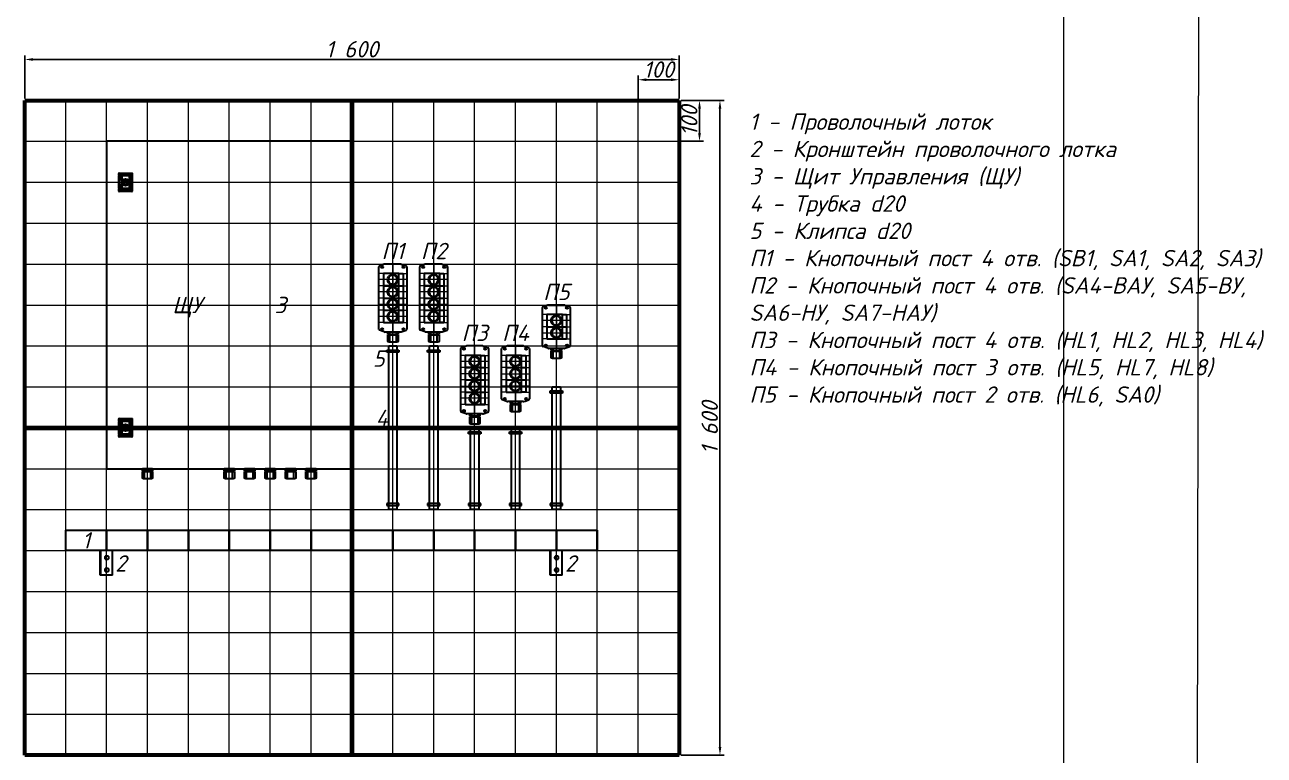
# Model space of a CAD drawing. Header units: millimetres. Extents: x 0 to 53000, y -591 to 24400.
# Drawn here: x 200 to 3231, y 3900 to 5685 of the extents above; entities that cross this region are included whole.
import ezdxf
from ezdxf.enums import TextEntityAlignment as Align

# ---------------------------------------------------------------- set-up
doc = ezdxf.new("R2010")
doc.units = ezdxf.units.MM
doc.linetypes.add('Ш4х1_Гост_ЕСКД', pattern=[5, 4, -1])
doc.layers.add('Осевая', color=10, linetype='Continuous', lineweight=100, transparency=0.4)
doc.layers.add('Сетка', color=9, linetype='Continuous', lineweight=20, transparency=0.3)
doc.layers.add('Основная', color=7, linetype='Continuous', lineweight=30)
doc.layers.add('Штриховая', color=7, linetype='Ш4х1_Гост_ЕСКД', lineweight=30)
doc.layers.add('Привязки', color=2, linetype='Continuous', lineweight=0, plot=False, transparency=0.8)
doc.layers.add('размеры', color=3, linetype='Continuous')
doc.styles.get("Standard").update_dxf_attribs({"font": 'arial.ttf'})
doc.styles.add('текст', font='isocpeui.ttf')
doc.dimstyles.new('ISO2', dxfattribs={"dimtxt": 20, "dimasz": 20, "dimexe": 10, "dimexo": 5, "dimgap": 5, "dimtad": 1, "dimdec": 4, "dimdsep": 46, "dimlunit": 6, "dimtxsty": 'Standard', "dimcen": 20, "dimadec": 0, "dimazin": 0, "dimtfac": 1, "dimtdec": 4, "dimtmove": 0, "dimatfit": 3, "dimfxl": 1, "dimtolj": 1, "dimtzin": 0, "dimarcsym": 0})

# ---------------------------------------------------------------- blocks, each defined once
blk = doc.blocks.new('ЩУ (800х600х300)')
at = {"layer": 'Основная'}
for p, q in [((300, 800), (-300, 800)), ((-300, 800), (-300, 0)), ((300, 0), (300, 800)), ((-300, 0), (300, 0))]:
    blk.add_line(p, q, dxfattribs=at)
at = {"layer": 'Основная', "color": 7, "linetype": 'Continuous', "lineweight": 15}
blk.add_line((-300, 796.4), (-300, 3.6), dxfattribs=at)
at = {"layer": 'Основная', "linetype": 'Continuous'}
for p, q in [((-270, 717.1), (-270, 715.5)), ((-270, 715.5), (-269, 715.5)), ((-270, 684.5), (-270, 715.5)), ((-269, 722.5), (-269, 717.5)), ((-269, 722.5), (-238, 722.5)), ((-269, 717.5), (-269, 715.5)), ((-269, 717.5), (-238, 717.5)), ((-238, 715.5), (-269, 715.5)), ((-269, 684.5), (-269, 715.5)), ((-266.3, 706), (-266.3, 714.5)), ((-265.3, 714.5), (-265.3, 706)), ((-263.8, 685.5), (-263.8, 714.5)), ((-262.8, 714.5), (-262.8, 685.5)), ((-260.1, 701.5), (-258.4, 701.5)), ((-258.4, 698.5), (-260.1, 698.5)), ((-248.6, 701.5), (-246.9, 701.5)), ((-246.9, 698.5), (-248.6, 698.5)), ((-244.3, 685.5), (-244.3, 714.5)), ((-243.3, 714.5), (-243.3, 685.5)), ((-241.8, 706), (-241.8, 714.5)), ((-240.8, 714.5), (-240.8, 706)), ((-238, 722.5), (-238, 717.5)), ((-238, 715.5), (-238, 717.5)), ((-238, 715.5), (-237, 715.5)), ((-238, 715.5), (-238, 684.5)), ((-237, 715.5), (-237, 717.1)), ((-237, 684.5), (-237, 715.5)), ((-270, 684.5), (-270, 682.9)), ((-269, 684.5), (-270, 684.5)), ((-269, 684.5), (-269, 682.5)), ((-238, 684.5), (-269, 684.5)), ((-238, 682.5), (-269, 682.5)), ((-269, 682.5), (-269, 677.5)), ((-238, 677.5), (-269, 677.5)), ((-266.3, 685.5), (-266.3, 694)), ((-265.3, 694), (-265.3, 685.5)), ((-241.8, 685.5), (-241.8, 694)), ((-240.8, 694), (-240.8, 685.5)), ((-238, 682.5), (-238, 684.5)), ((-237, 684.5), (-238, 684.5)), ((-238, 677.5), (-238, 682.5)), ((-237, 682.9), (-237, 684.5)), ((-269, 122.6), (-269, 117.6)), ((-269, 122.6), (-238, 122.6)), ((-238, 122.6), (-238, 117.6)), ((-270, 117.2), (-270, 115.6)), ((-270, 115.6), (-269, 115.6)), ((-270, 84.6), (-270, 115.6)), ((-269, 117.6), (-269, 115.6)), ((-269, 117.6), (-238, 117.6)), ((-238, 115.6), (-269, 115.6)), ((-269, 84.6), (-269, 115.6)), ((-266.3, 106.1), (-266.3, 114.6)), ((-266.3, 85.6), (-266.3, 94.1)), ((-265.3, 114.6), (-265.3, 106.1)), ((-265.3, 94.1), (-265.3, 85.6)), ((-263.8, 85.6), (-263.8, 114.6)), ((-262.8, 114.6), (-262.8, 85.6)), ((-260.1, 101.6), (-258.4, 101.6)), ((-258.4, 98.6), (-260.1, 98.6)), ((-248.6, 101.6), (-246.9, 101.6)), ((-246.9, 98.6), (-248.6, 98.6)), ((-244.3, 85.6), (-244.3, 114.6)), ((-243.3, 114.6), (-243.3, 85.6)), ((-241.8, 106.1), (-241.8, 114.6)), ((-241.8, 85.6), (-241.8, 94.1)), ((-240.8, 114.6), (-240.8, 106.1)), ((-240.8, 94.1), (-240.8, 85.6)), ((-238, 115.6), (-238, 117.6)), ((-238, 115.6), (-237, 115.6)), ((-238, 115.6), (-238, 84.6)), ((-237, 115.6), (-237, 117.2)), ((-237, 84.6), (-237, 115.6)), ((-270, 84.6), (-270, 83)), ((-269, 84.6), (-270, 84.6)), ((-269, 84.6), (-269, 82.7)), ((-238, 84.6), (-269, 84.6)), ((-238, 82.7), (-269, 82.7)), ((-269, 82.7), (-269, 77.6)), ((-238, 77.6), (-269, 77.6)), ((-238, 82.7), (-238, 84.6)), ((-237, 84.6), (-238, 84.6)), ((-238, 77.6), (-238, 82.7)), ((-237, 83), (-237, 84.6))]:
    blk.add_line(p, q, dxfattribs=at)
at = {"layer": 'Основная', "linetype": 'Continuous', "flags": 128}
for points in [[(-269, 717.5), (-269.2, 717.5), (-269.4, 717.4), (-269.6, 717.4), (-269.7, 717.3), (-269.8, 717.3), (-269.9, 717.2), (-270, 717.1), (-270, 717.1)], [(-237, 717.1), (-237, 717.1), (-237.1, 717.2), (-237.2, 717.3), (-237.3, 717.3), (-237.4, 717.4), (-237.6, 717.4), (-237.8, 717.5), (-238, 717.5)], [(-270, 682.9), (-270, 682.9), (-269.9, 682.8), (-269.8, 682.7), (-269.7, 682.7), (-269.6, 682.6), (-269.4, 682.6), (-269.2, 682.5), (-269, 682.5)], [(-238, 682.5), (-237.8, 682.5), (-237.6, 682.6), (-237.4, 682.6), (-237.3, 682.7), (-237.2, 682.7), (-237.1, 682.8), (-237, 682.9), (-237, 682.9)], [(-269, 117.6), (-269.2, 117.6), (-269.4, 117.5), (-269.6, 117.5), (-269.7, 117.5), (-269.8, 117.4), (-269.9, 117.3), (-270, 117.3), (-270, 117.2)], [(-237, 117.2), (-237, 117.3), (-237.1, 117.3), (-237.2, 117.4), (-237.3, 117.5), (-237.4, 117.5), (-237.6, 117.5), (-237.8, 117.6), (-238, 117.6)], [(-270, 83), (-270, 83), (-269.9, 82.9), (-269.8, 82.8), (-269.7, 82.8), (-269.6, 82.7), (-269.4, 82.7), (-269.2, 82.7), (-269, 82.7)], [(-238, 82.7), (-237.8, 82.7), (-237.6, 82.7), (-237.4, 82.7), (-237.3, 82.8), (-237.2, 82.8), (-237.1, 82.9), (-237, 83), (-237, 83)]]:
    blk.add_lwpolyline(points, dxfattribs=at)
at = {"layer": 'Основная', "linetype": 'Continuous'}
for centre, radius in [((-253.5, 700), 8.55), ((-253.5, 700), 8.05), ((-253.5, 700), 7.75), ((-253.5, 700), 1.3), ((-253.5, 100.1), 8.55), ((-253.5, 100.1), 8.05), ((-253.5, 100.1), 7.75), ((-253.5, 100.1), 1.3)]:
    blk.add_circle(centre, radius, dxfattribs=at)
for centre, radius, start, end in [((-265.8, 714.5), 0.5, 360, 180), ((-265.8, 706), 0.5, 180, 360), ((-263.3, 714.5), 0.5, 360, 180), ((-253.5, 700), 6.75, 167.1604, 192.8396), ((-253.5, 700), 5.1, 17.1046, 162.8954), ((-253.5, 700), 5.1, 197.1046, 342.8954), ((-253.5, 700), 6.75, 347.1604, 12.8396), ((-243.8, 714.5), 0.5, 0, 180), ((-241.3, 714.5), 0.5, 0, 180), ((-241.3, 706), 0.5, 180, 0), ((-265.8, 694), 0.5, 0, 180), ((-265.8, 685.5), 0.5, 180, 0), ((-263.3, 685.5), 0.5, 180, 360), ((-243.8, 685.5), 0.5, 180, 0), ((-241.3, 694), 0.5, 0, 180), ((-241.3, 685.5), 0.5, 180, 0), ((-265.8, 114.6), 0.5, 360, 180), ((-265.8, 106.1), 0.5, 180, 360), ((-265.8, 94.1), 0.5, 0, 180), ((-263.3, 114.6), 0.5, 360, 180), ((-253.5, 100.1), 6.75, 167.1604, 192.8396), ((-253.5, 100.1), 5.1, 17.1046, 162.8954), ((-253.5, 100.1), 5.1, 197.1046, 342.8954), ((-253.5, 100.1), 6.75, 347.1604, 12.8396), ((-243.8, 114.6), 0.5, 0, 180), ((-241.3, 114.6), 0.5, 0, 180), ((-241.3, 106.1), 0.5, 180, 0), ((-241.3, 94.1), 0.5, 0, 180), ((-265.8, 85.6), 0.5, 180, 0), ((-263.3, 85.6), 0.5, 180, 360), ((-243.8, 85.6), 0.5, 180, 0), ((-241.3, 85.6), 0.5, 180, 0)]:
    blk.add_arc(centre, radius, start, end, dxfattribs=at)
for points, knots in [([(-269, 722.5), (-269.1, 722.5), (-269.3, 722.5), (-269.6, 722.3), (-269.8, 722.2), (-269.9, 722), (-270, 721.7), (-270, 721.6), (-270, 721.5)], [0, 0, 0, 0, 0.242744, 0.369464, 0.499575, 0.715712, 0.849427, 1, 1, 1, 1]), ([(-270, 717.1), (-270, 718), (-270, 719.9), (-270, 721), (-270, 721.5)], [0, 0, 0, 0, 0.499999, 1, 1, 1, 1]), ([(-238, 722.5), (-237.9, 722.5), (-237.7, 722.5), (-237.4, 722.3), (-237.2, 722.2), (-237.1, 722), (-237, 721.7), (-237, 721.6), (-237, 721.5)], [0, 0, 0, 0, 0.2427098, 0.3694308, 0.4995431, 0.7156709, 0.8494065, 1, 1, 1, 1]), ([(-237, 717.1), (-237, 718), (-237, 719.9), (-237, 721), (-237, 721.5)], [0, 0, 0, 0, 0.499999, 1, 1, 1, 1]), ([(-270, 678.5), (-270, 679), (-270, 680.1), (-270, 682), (-270, 682.9)], [0, 0, 0, 0, 0.499999, 1, 1, 1, 1]), ([(-270, 678.5), (-270, 678.4), (-270, 678.3), (-269.9, 678), (-269.8, 677.8), (-269.6, 677.7), (-269.3, 677.5), (-269.1, 677.5), (-269, 677.5)], [0, 0, 0, 0, 0.150577, 0.284312, 0.500451, 0.630551, 0.75729, 1, 1, 1, 1]), ([(-238, 677.5), (-237.9, 677.5), (-237.7, 677.5), (-237.4, 677.7), (-237.2, 677.8), (-237.1, 678), (-237, 678.3), (-237, 678.4), (-237, 678.5)], [0, 0, 0, 0, 0.242738, 0.369459, 0.499571, 0.71571, 0.849444, 1, 1, 1, 1]), ([(-237, 678.5), (-237, 679), (-237, 680.1), (-237, 682), (-237, 682.9)], [0, 0, 0, 0, 0.499999, 1, 1, 1, 1]), ([(-269, 122.6), (-269.1, 122.6), (-269.3, 122.6), (-269.6, 122.5), (-269.8, 122.3), (-269.9, 122.1), (-270, 121.8), (-270, 121.7), (-270, 121.6)], [0, 0, 0, 0, 0.2427471, 0.3694667, 0.4995773, 0.7157135, 0.849428, 1, 1, 1, 1]), ([(-270, 117.2), (-270, 118.1), (-270, 120), (-270, 121.1), (-270, 121.6)], [0, 0, 0, 0, 0.499999, 1, 1, 1, 1]), ([(-238, 122.6), (-237.9, 122.6), (-237.7, 122.6), (-237.4, 122.5), (-237.2, 122.3), (-237.1, 122.1), (-237, 121.8), (-237, 121.7), (-237, 121.6)], [0, 0, 0, 0, 0.242708, 0.369436, 0.499548, 0.715673, 0.849408, 1, 1, 1, 1]), ([(-237, 117.2), (-237, 118.1), (-237, 120), (-237, 121.1), (-237, 121.6)], [0, 0, 0, 0, 0.499999, 1, 1, 1, 1]), ([(-270, 78.6), (-270, 79.1), (-270, 80.2), (-270, 82.1), (-270, 83)], [0, 0, 0, 0, 0.500001, 1, 1, 1, 1]), ([(-270, 78.6), (-270, 78.5), (-270, 78.4), (-269.9, 78.1), (-269.8, 77.9), (-269.6, 77.8), (-269.3, 77.6), (-269.1, 77.6), (-269, 77.6)], [0, 0, 0, 0, 0.150593, 0.284327, 0.500446, 0.630557, 0.757293, 1, 1, 1, 1]), ([(-238, 77.6), (-237.9, 77.6), (-237.7, 77.6), (-237.4, 77.8), (-237.2, 77.9), (-237.1, 78.1), (-237, 78.4), (-237, 78.5), (-237, 78.6)], [0, 0, 0, 0, 0.2427401, 0.3694609, 0.4995726, 0.7157108, 0.8494266, 1, 1, 1, 1]), ([(-237, 78.6), (-237, 79.1), (-237, 80.2), (-237, 82.1), (-237, 83)], [0, 0, 0, 0, 0.500001, 1, 1, 1, 1])]:
    blk.add_open_spline(points, degree=3, knots=knots, dxfattribs=at)
at = {"layer": 'Основная', "style": 'текст'}
blk.add_attdef('ЩУ', text='', height=40, dxfattribs=at).set_placement((0, 400), align=Align.MIDDLE_CENTER)
blk = doc.blocks.new('Сетчатый лоток 100х50')
at = {"layer": 'Основная'}
for p, q in [((-100, 50), (0, 50)), ((-100, 0), (-100, 50)), ((0, 50), (0, 0)), ((0, 50), (100, 50)), ((0, 0), (0, 50)), ((100, 50), (100, 0)), ((100, 50), (200, 50)), ((100, 0), (100, 50)), ((200, 50), (200, 0)), ((200, 50), (300, 50)), ((200, 0), (200, 50)), ((300, 50), (300, 0)), ((300, 50), (400, 50)), ((300, 0), (300, 50)), ((400, 50), (400, 0)), ((400, 50), (500, 50)), ((400, 0), (400, 50)), ((500, 50), (500, 0)), ((500, 50), (600, 50)), ((500, 0), (500, 50)), ((600, 50), (600, 0)), ((600, 50), (700, 50)), ((600, 0), (600, 50)), ((700, 50), (700, 0)), ((700, 50), (800, 50)), ((700, 0), (700, 50)), ((800, 50), (800, 0)), ((800, 0), (800, 50)), ((800, 50), (900, 50)), ((800, 0), (800, 50)), ((900, 50), (900, 0)), ((900, 0), (900, 50)), ((900, 50), (1000, 50)), ((900, 0), (900, 50)), ((1000, 50), (1000, 0)), ((1000, 0), (1000, 50)), ((1000, 50), (1100, 50)), ((1000, 0), (1000, 50)), ((1100, 50), (1100, 0)), ((1100, 0), (1100, 50)), ((1100, 50), (1200, 50)), ((1100, 0), (1100, 50)), ((1200, 50), (1200, 0)), ((1200, 0), (1200, 50)), ((0, 0), (-100, 0)), ((100, 0), (0, 0)), ((200, 0), (100, 0)), ((300, 0), (200, 0)), ((400, 0), (300, 0)), ((500, 0), (400, 0)), ((600, 0), (500, 0)), ((700, 0), (600, 0)), ((800, 0), (700, 0)), ((900, 0), (800, 0)), ((1000, 0), (900, 0)), ((1100, 0), (1000, 0)), ((1200, 0), (1100, 0))]:
    blk.add_line(p, q, dxfattribs=at)
at = {"style": 'текст'}
blk.add_attdef('№', text='', height=40, dxfattribs=at).set_placement((-50, 25), align=Align.MIDDLE_CENTER)
blk = doc.blocks.new('Кронштейн')
at = {"layer": 'Основная', "color": 0, "linetype": 'ByBlock', "lineweight": -2}
for p, q in [((-15.5, 0), (-14.5, 0)), ((-15.5, -3), (-15.5, 0)), ((14.5, 0), (-14.5, 0)), ((-14.5, 0), (-14.5, -60)), ((14.5, -60), (14.5, 0)), ((-15.5, -57), (-15.5, -3)), ((4.1, -14), (-3.1, -14)), ((-3.1, -21), (4.1, -21)), ((-15.5, -60), (-15.5, -57)), ((-14.5, -60), (-15.5, -60)), ((-13.5, -60), (-14.5, -60)), ((14.5, -60), (-13.5, -60)), ((4.1, -44), (-3.1, -44)), ((-3.1, -51), (4.1, -51))]:
    blk.add_line(p, q, dxfattribs=at)
for centre, start, end in [((0.5, -17.5), 135.573, 224.427), ((0.5, -17.5), 315.573, 44.427), ((0.5, -47.5), 135.573, 224.427), ((0.5, -47.5), 315.573, 44.427)]:
    blk.add_arc(centre, 5, start, end, dxfattribs=at)
at = {"layer": 'Основная', "style": 'текст'}
blk.add_attdef('№', (21.1, -51.5), '', height=40, dxfattribs=at)
blk = doc.blocks.new('*U66')
at = {"layer": 'Сетка'}
blk.add_line((0, -1000), (0, 600), dxfattribs=at)
blk = doc.blocks.new('*U67')
at = {"layer": 'Сетка', "color": 0, "linetype": 'ByBlock', "lineweight": -2, "transparency": 16777216}
for p in [(0, 0), (100, 0), (200, 0), (300, 0), (400, 0), (500, 0), (600, 0), (700, 0), (800, 0), (900, 0), (1000, 0), (1100, 0), (1200, 0), (1300, 0), (1400, 0), (1500, 0), (1600, 0)]:
    blk.add_blockref('*U66', p, dxfattribs=at)
blk = doc.blocks.new('*U68')
at = {"layer": 'Сетка'}
blk.add_line((-800, 0), (800, 0), dxfattribs=at)
blk = doc.blocks.new('*U69')
at = {"layer": 'Сетка', "color": 0, "linetype": 'ByBlock', "lineweight": -2, "transparency": 16777216}
for p in [(0, 1600), (0, 1500), (0, 1400), (0, 1300), (0, 1200), (0, 1100), (0, 1000), (0, 900), (0, 800), (0, 700), (0, 600), (0, 500), (0, 400), (0, 300), (0, 200), (0, 100), (0, 0)]:
    blk.add_blockref('*U68', p, dxfattribs=at)
blk = doc.blocks.new('*D71')
at = {"layer": 'Defpoints', "color": 0, "transparency": 16777216}
for p in [(1800, 5550.4), (1700, 5500), (1800, 5501.9)]:
    blk.add_point(p, dxfattribs=at)
at = {"layer": 'размеры', "color": 0, "lineweight": -2, "transparency": 16777216}
for p, q in [((1700, 5505), (1700, 5560.4)), ((1720, 5550.4), (1780, 5550.4)), ((1800, 5506.9), (1800, 5560.4))]:
    blk.add_line(p, q, dxfattribs=at)
at = {"layer": 'размеры', "color": 0, "transparency": 16777216}
for points in [[(1720, 5553.8), (1720, 5547.1), (1700, 5550.4)], [(1780, 5553.8), (1780, 5547.1), (1800, 5550.4)]]:
    blk.add_solid(points, dxfattribs=at)
at = {"layer": 'размеры', "color": 0, "transparency": 16777216, "insert": (1750, 5575.4), "char_height": 40, "attachment_point": 5, "style": 'текст'}
blk.add_mtext('\\A1;100', dxfattribs=at)
blk = doc.blocks.new('*D72')
at = {"layer": 'Defpoints', "color": 0, "transparency": 16777216}
for p in [(1800, 5500), (1850, 5500), (1800, 5400)]:
    blk.add_point(p, dxfattribs=at)
at = {"layer": 'размеры', "color": 0, "lineweight": -2, "transparency": 16777216}
for p, q in [((1805, 5500), (1860, 5500)), ((1850, 5420), (1850, 5480)), ((1805, 5400), (1860, 5400))]:
    blk.add_line(p, q, dxfattribs=at)
at = {"layer": 'размеры', "color": 0, "transparency": 16777216}
for points in [[(1846.7, 5480), (1853.3, 5480), (1850, 5500)], [(1846.7, 5420), (1853.3, 5420), (1850, 5400)]]:
    blk.add_solid(points, dxfattribs=at)
at = {"layer": 'размеры', "color": 0, "transparency": 16777216, "insert": (1825, 5450), "char_height": 40, "attachment_point": 5, "rotation": 90, "style": 'текст'}
blk.add_mtext('\\A1;100', dxfattribs=at)
blk = doc.blocks.new('*D73')
at = {"layer": 'Defpoints', "color": 0, "transparency": 16777216}
for p in [(1800, 5600), (200, 5500), (1800, 5500)]:
    blk.add_point(p, dxfattribs=at)
at = {"layer": 'размеры', "color": 0, "lineweight": -2, "transparency": 16777216}
for p, q in [((200, 5505), (200, 5610)), ((1800, 5505), (1800, 5610)), ((220, 5600), (1780, 5600))]:
    blk.add_line(p, q, dxfattribs=at)
at = {"layer": 'размеры', "color": 0, "transparency": 16777216}
for points in [[(220, 5603.3), (220, 5596.7), (200, 5600)], [(1780, 5603.3), (1780, 5596.7), (1800, 5600)]]:
    blk.add_solid(points, dxfattribs=at)
at = {"layer": 'размеры', "color": 0, "transparency": 16777216, "insert": (1000, 5625), "char_height": 40, "attachment_point": 5, "style": 'текст'}
blk.add_mtext('\\A1;1\xa0600', dxfattribs=at)
blk = doc.blocks.new('*D74')
at = {"layer": 'Defpoints', "color": 0, "transparency": 16777216}
for p in [(1800, 5500), (1800, 3900), (1900, 3900)]:
    blk.add_point(p, dxfattribs=at)
at = {"layer": 'размеры', "color": 0, "lineweight": -2, "transparency": 16777216}
for p, q in [((1805, 5500), (1910, 5500)), ((1900, 5480), (1900, 3920)), ((1805, 3900), (1910, 3900))]:
    blk.add_line(p, q, dxfattribs=at)
at = {"layer": 'размеры', "color": 0, "transparency": 16777216}
for points in [[(1896.7, 5480), (1903.3, 5480), (1900, 5500)], [(1896.7, 3920), (1903.3, 3920), (1900, 3900)]]:
    blk.add_solid(points, dxfattribs=at)
at = {"layer": 'размеры', "color": 0, "transparency": 16777216, "insert": (1875, 4700), "char_height": 20, "attachment_point": 5, "rotation": 90, "style": 'текст'}
blk.add_mtext('\\A1;{\\H2x;1\xa0600}', dxfattribs=at)
blk = doc.blocks.new('Кнопочный пост 3 отв')
at = {"layer": 'Основная'}
for p, q in [((0, -61.6), (0, 61.6)), ((13.2, 67.7), (1.3, 63.5)), ((14.9, 68), (53.1, 68)), ((53.1, 68), (14.9, 68)), ((34, 68), (14.9, 68)), ((54.8, 67.7), (66.7, 63.5)), ((68, 61.6), (68, -61.6)), ((49, 45), (11, 45)), ((11, 45), (11, 15)), ((21.6, 31.5), (23.1, 31.5)), ((49, 45), (59, 45)), ((49, -45), (49, 45)), ((59, 45), (59, -45)), ((11, 15), (49, 15)), ((11, 15), (11, -15)), ((21.6, 28.5), (23.1, 28.5)), ((21.6, 1.5), (23.1, 1.5)), ((49, 15), (59, 15)), ((11, -15), (11, -45)), ((11, -15), (49, -15)), ((21.6, -1.5), (23.1, -1.5)), ((21.6, -28.5), (23.1, -28.5)), ((49, -15), (59, -15)), ((11, -45), (49, -45)), ((21.6, -31.5), (23.1, -31.5)), ((59, -45), (49, -45)), ((13.2, -67.7), (1.3, -63.5)), ((53.1, -68), (14.9, -68)), ((34, -68), (14.9, -68)), ((54.8, -67.7), (66.7, -63.5))]:
    blk.add_line(p, q, dxfattribs=at)
for centre in [(8, 61), (60, 61), (8, -61), (60, -61)]:
    blk.add_circle(centre, 2.5, dxfattribs=at)
for centre, radius, start, end in [((2, 61.6), 2, 109.6538, 180), ((14.9, 63), 5, 90, 109.6538), ((53.1, 63), 5, 70.3462, 90), ((66, 61.6), 2, 0, 70.3462), ((34, 30), 12.5, 173.1079, 186.8921), ((34, 30), 11, 187.8375, 172.1625), ((34, 0), 12.5, 173.1079, 186.8921), ((34, 0), 11, 187.8375, 172.1625), ((34, -30), 12.5, 173.1079, 186.8921), ((34, -30), 11, 187.8375, 172.1625), ((2, -61.6), 2, 180, 250.3462), ((14.9, -63), 5, 250.3462, 270), ((53.1, -63), 5, 270, 289.6538), ((66, -61.6), 2, 289.6538, 0)]:
    blk.add_arc(centre, radius, start, end, dxfattribs=at)
at = {"layer": 'Привязки'}
for p, q in [((34, 68), (34, -68)), ((34, 45), (0, 45)), ((11, -45), (11, 45)), ((34, 45), (68, 45)), ((49, 0), (49, 45)), ((68, 30), (0, 30)), ((34, 15), (0, 15)), ((0, 0), (68, 0)), ((34, 0), (34, 30)), ((34, 15), (68, 15)), ((34, -30), (34, 0)), ((49, 0), (49, -45)), ((34, -15), (0, -15)), ((68, -30), (0, -30)), ((21, -30), (11, -30)), ((34, -15), (68, -15)), ((34, -45), (0, -45)), ((34, -45), (68, -45))]:
    blk.add_line(p, q, dxfattribs=at)
at = {"layer": 'Штриховая'}
for centre in [(34, 30), (34, 0), (34, -30)]:
    blk.add_circle(centre, 13, dxfattribs=at)
at = {"style": 'текст'}
blk.add_attdef('№', text='', height=40, dxfattribs=at).set_placement((34, 68), align=Align.BOTTOM_CENTER)
blk = doc.blocks.new('Кнопочный пост на 4 отв')
at = {"layer": 'Основная'}
for p, q in [((0, -76.6), (0, 76.6)), ((13.2, 82.7), (1.3, 78.5)), ((53.1, 83), (14.9, 83)), ((34, 83), (14.9, 83)), ((54.8, 82.7), (66.7, 78.5)), ((68, 76.6), (68, -76.6)), ((49, 60), (11, 60)), ((11, 60), (11, 30)), ((21.6, 46.5), (23.1, 46.5)), ((21.6, 43.5), (23.1, 43.5)), ((49, -60), (49, 60)), ((49, 60), (59, 60)), ((59, 60), (59, -60)), ((49, 30), (11, 30)), ((11, 30), (11, 0)), ((11, 30), (49, 30)), ((11, 0), (49, 0)), ((11, 0), (11, -30)), ((21.6, 16.5), (23.1, 16.5)), ((21.6, 13.5), (23.1, 13.5)), ((49, 30), (59, 30)), ((49, 30), (59, 30)), ((49, 0), (59, 0)), ((11, -30), (11, -60)), ((11, -30), (49, -30)), ((21.6, -13.5), (23.1, -13.5)), ((21.6, -16.5), (23.1, -16.5)), ((49, -30), (59, -30)), ((11, -60), (49, -60)), ((11, -60), (49, -60)), ((21.6, -43.5), (23.1, -43.5)), ((21.6, -46.5), (23.1, -46.5)), ((59, -60), (49, -60)), ((49, -60), (59, -60)), ((13.2, -82.7), (1.3, -78.5)), ((53.1, -83), (14.9, -83)), ((34, -83), (14.9, -83)), ((54.8, -82.7), (66.7, -78.5))]:
    blk.add_line(p, q, dxfattribs=at)
for centre in [(8, 76), (60, 76), (8, -76), (60, -76)]:
    blk.add_circle(centre, 2.5, dxfattribs=at)
for centre, radius, start, end in [((2, 76.6), 2, 109.6538, 180), ((14.9, 78), 5, 90, 109.6538), ((53.1, 78), 5, 70.3462, 90), ((66, 76.6), 2, 0, 70.3462), ((34, 45), 12.5, 173.1079, 186.8921), ((34, 45), 11, 187.8375, 172.1625), ((34, 15), 12.5, 173.1079, 186.8921), ((34, 15), 11, 187.8375, 172.1625), ((34, -15), 12.5, 173.1079, 186.8921), ((34, -15), 11, 187.8375, 172.1625), ((34, -45), 12.5, 173.1079, 186.8921), ((34, -45), 11, 187.8375, 172.1625), ((2, -76.6), 2, 180, 250.3462), ((14.9, -78), 5, 250.3462, 270), ((53.1, -78), 5, 270, 289.6538), ((66, -76.6), 2, 289.6538, 0)]:
    blk.add_arc(centre, radius, start, end, dxfattribs=at)
at = {"layer": 'Привязки'}
for p, q in [((34, 83), (34, -83)), ((34, 60), (0, 60)), ((68, 45), (0, 45)), ((34, 60), (68, 60)), ((49, -15), (49, 60)), ((34, 30), (0, 30)), ((34, 30), (0, 30)), ((68, 15), (0, 15)), ((34, 0), (0, 0)), ((11, -60), (11, 30)), ((34, 30), (68, 30)), ((34, 30), (68, 30)), ((34, -15), (34, 15)), ((34, 0), (68, 0)), ((0, -15), (68, -15)), ((34, -30), (0, -30)), ((34, -45), (34, -15)), ((34, -30), (68, -30)), ((49, -15), (49, -60)), ((68, -45), (0, -45)), ((34, -60), (0, -60)), ((34, -60), (0, -60)), ((21, -45), (11, -45)), ((34, -60), (68, -60)), ((34, -60), (68, -60))]:
    blk.add_line(p, q, dxfattribs=at)
at = {"layer": 'Штриховая'}
for centre in [(34, 45), (34, 15), (34, -15), (34, -45)]:
    blk.add_circle(centre, 13, dxfattribs=at)
at = {"style": 'текст'}
blk.add_attdef('№', text='', height=40, dxfattribs=at).set_placement((34, 83), align=Align.BOTTOM_CENTER)
blk = doc.blocks.new('Кнопочный пост на 2 отв')
at = {"layer": 'Основная'}
for p, q in [((0, -46.6), (0, 46.6)), ((13.2, 52.7), (1.3, 48.5)), ((14.9, 53), (53.1, 53)), ((53.1, 53), (14.9, 53)), ((34, 53), (14.9, 53)), ((54.8, 52.7), (66.7, 48.5)), ((68, 46.6), (68, -46.6)), ((49, 30), (11, 30)), ((11, 30), (11, 0)), ((11, 0), (49, 0)), ((11, 0), (11, -30)), ((21.6, 16.5), (23.1, 16.5)), ((21.6, 13.5), (23.1, 13.5)), ((49, 30), (59, 30)), ((49, -30), (49, 30)), ((49, 0), (59, 0)), ((59, 30), (59, -30)), ((11, -30), (11, -30)), ((11, -30), (49, -30)), ((21.6, -13.5), (23.1, -13.5)), ((21.6, -16.5), (23.1, -16.5)), ((49, -30), (59, -30)), ((13.2, -52.7), (1.3, -48.5)), ((53.1, -53), (14.9, -53)), ((34, -53), (14.9, -53)), ((54.8, -52.7), (66.7, -48.5))]:
    blk.add_line(p, q, dxfattribs=at)
for centre in [(8, 46), (60, 46), (8, -46), (60, -46)]:
    blk.add_circle(centre, 2.5, dxfattribs=at)
for centre, radius, start, end in [((2, 46.6), 2, 109.6538, 180), ((14.9, 48), 5, 90, 109.6538), ((53.1, 48), 5, 70.3462, 90), ((66, 46.6), 2, 0, 70.3462), ((34, 15), 12.5, 173.1079, 186.8921), ((34, 15), 11, 187.8375, 172.1625), ((34, -15), 12.5, 173.1079, 186.8921), ((34, -15), 11, 187.8375, 172.1625), ((2, -46.6), 2, 180, 250.3462), ((14.9, -48), 5, 250.3462, 270), ((53.1, -48), 5, 270, 289.6538), ((66, -46.6), 2, 289.6538, 0)]:
    blk.add_arc(centre, radius, start, end, dxfattribs=at)
at = {"layer": 'Привязки'}
for p, q in [((34, 53), (34, -53)), ((34, 30), (0, 30)), ((68, 15), (0, 15)), ((34, 0), (0, 0)), ((11, -30), (11, 30)), ((34, 30), (68, 30)), ((34, -15), (34, 15)), ((34, 0), (68, 0)), ((49, -15), (49, 30)), ((0, -15), (68, -15)), ((34, -30), (0, -30)), ((34, -45), (34, -15)), ((34, -30), (68, -30)), ((49, -15), (49, -30))]:
    blk.add_line(p, q, dxfattribs=at)
at = {"layer": 'Штриховая'}
for centre in [(34, 15), (34, -15)]:
    blk.add_circle(centre, 13, dxfattribs=at)
at = {"style": 'текст'}
blk.add_attdef('№', text='', height=40, dxfattribs=at).set_placement((34, 53), align=Align.BOTTOM_CENTER)
blk = doc.blocks.new('Сальник')
at = {"layer": 'Основная'}
for p, q in [((-12.5, 0), (-12.5, -5)), ((-12.5, 0), (12.5, 0)), ((-7.5, 0), (-7.5, -5)), ((7.5, -5), (7.5, 0)), ((12.5, -5), (12.5, 0)), ((12.5, -5), (-12.5, -5)), ((12.5, -7), (-12.5, -7)), ((-12.5, -7), (-12.5, -22)), ((-10.5, -5), (-10.5, -7)), ((-9.5, -25), (9.5, -25)), ((-7.5, -7), (-7.5, -25)), ((7.5, -25), (7.5, -7)), ((10.5, -7), (10.5, -5)), ((12.5, -22), (12.5, -7))]:
    blk.add_line(p, q, dxfattribs=at)
for centre, start, end in [((-9.5, -22), 180, 270), ((9.5, -22), 270, 0)]:
    blk.add_arc(centre, 3, start, end, dxfattribs=at)

msp = doc.modelspace()

# ---------------------------------------------------------------- linework, layer by layer
at = {"lineweight": 60}
for p, q in [((200, 5500), (1800, 5500)), ((200, 3900), (200, 5500)), ((1800, 5500), (1800, 3900)), ((1800, 3900), (200, 3900))]:
    msp.add_line(p, q, dxfattribs=at)
at = {"layer": 'Осевая'}
for p, q in [((1000, 5500), (1000, 3900)), ((200, 4700), (1800, 4700))]:
    msp.add_line(p, q, dxfattribs=at)
at = {"layer": 'Основная'}
for p, q in [((1085, 4890), (1115, 4890)), ((1085, 4885), (1085, 4890)), ((1115, 4885), (1085, 4885)), ((1090, 4900), (1110, 4900)), ((1090, 4500), (1090, 4900)), ((1110, 4900), (1110, 4500)), ((1115, 4890), (1115, 4885)), ((1185, 4890), (1215, 4890)), ((1185, 4885), (1185, 4890)), ((1215, 4885), (1185, 4885)), ((1190, 4900), (1210, 4900)), ((1190, 4500), (1190, 4900)), ((1210, 4900), (1210, 4500)), ((1215, 4890), (1215, 4885)), ((1485, 4790), (1515, 4790)), ((1485, 4785), (1485, 4790)), ((1490, 4800), (1510, 4800)), ((1490, 4500), (1490, 4800)), ((1510, 4800), (1510, 4500)), ((1515, 4790), (1515, 4785)), ((1515, 4785), (1485, 4785)), ((1290, 4700), (1310, 4700)), ((1290, 4500), (1290, 4700)), ((1310, 4700), (1310, 4500)), ((1390, 4700), (1410, 4700)), ((1390, 4500), (1390, 4700)), ((1410, 4700), (1410, 4500)), ((1285, 4690), (1315, 4690)), ((1285, 4685), (1285, 4690)), ((1315, 4685), (1285, 4685)), ((1315, 4690), (1315, 4685)), ((1385, 4690), (1415, 4690)), ((1385, 4685), (1385, 4690)), ((1415, 4685), (1385, 4685)), ((1415, 4690), (1415, 4685)), ((1115, 4515), (1085, 4515)), ((1085, 4515), (1085, 4510)), ((1085, 4510), (1115, 4510)), ((1110, 4500), (1090, 4500)), ((1115, 4510), (1115, 4515)), ((1215, 4515), (1185, 4515)), ((1185, 4515), (1185, 4510)), ((1185, 4510), (1215, 4510)), ((1210, 4500), (1190, 4500)), ((1215, 4510), (1215, 4515)), ((1315, 4515), (1285, 4515)), ((1285, 4515), (1285, 4510)), ((1285, 4510), (1315, 4510)), ((1310, 4500), (1290, 4500)), ((1315, 4510), (1315, 4515)), ((1415, 4515), (1385, 4515)), ((1385, 4515), (1385, 4510)), ((1385, 4510), (1415, 4510)), ((1410, 4500), (1390, 4500)), ((1415, 4510), (1415, 4515)), ((1515, 4515), (1485, 4515)), ((1485, 4515), (1485, 4510)), ((1485, 4510), (1515, 4510)), ((1510, 4500), (1490, 4500)), ((1515, 4510), (1515, 4515))]:
    msp.add_line(p, q, dxfattribs=at)
at = {"layer": 'Привязки'}
for p, direction in [((2740.67048, 3075), (0, 1)), ((3066.41299, 3074.73139), (0.00164919753, 0.99999864007))]:
    msp.add_xline(p, direction, dxfattribs=at)

# ---------------------------------------------------------------- block references
at = {"layer": 'Основная'}
ref = msp.add_blockref('ЩУ (800х600х300)', (700, 4600), dxfattribs=at)
ref.add_attrib('ЩУ', 'ЩУ       3', dxfattribs={"layer": '0', "height": 40, "style": 'текст'}).set_placement((700, 5000), align=Align.MIDDLE_CENTER)
for name, p, values in [('Кнопочный пост на 4 отв', (1066, 5017), {'№': 'П1'}), ('Кнопочный пост на 4 отв', (1166, 5017), {'№': 'П2'}), ('Кнопочный пост на 2 отв', (1466, 4947), {'№': 'П5'}), ('Кнопочный пост на 4 отв', (1266, 4817), {'№': 'П3'}), ('Кнопочный пост 3 отв', (1366, 4832), {'№': 'П4'}), ('Сетчатый лоток 100х50', (400, 4400), {'№': '1'})]:
    msp.add_blockref(name, p, dxfattribs=at).add_auto_attribs(values)
at = {"layer": 'Основная', "xscale": -1}
for p in [(1100.5, 4934), (1200.5, 4934), (1500, 4894), (1400, 4764), (1300.5, 4734), (500, 4600), (700, 4600), (750, 4600), (800, 4600), (850, 4600), (900, 4600)]:
    msp.add_blockref('Сальник', p, dxfattribs=at)
at = {"layer": 'Основная'}
ref = msp.add_blockref('Кронштейн', (400, 4400), dxfattribs=at)
ref.add_attrib('№', '2', (421.08, 4348.5082), dxfattribs={"layer": '0', "height": 40, "style": 'текст'})
ref = msp.add_blockref('Кронштейн', (1500, 4400), dxfattribs=at)
ref.add_attrib('№', '2', (1521.08, 4348.5082), dxfattribs={"layer": '0', "height": 40, "style": 'текст'})
at = {"layer": 'Сетка'}
for name, p in [('*U67', (200, 4900)), ('*U69', (1000, 3900))]:
    msp.add_blockref(name, p, dxfattribs=at)

# ---------------------------------------------------------------- texts
at = {"layer": 'Основная', "char_height": 40, "attachment_point": 1, "style": 'текст'}
for s, width, heights, insert in [('1 - Проволочный лоток\\P2 - Кронштейн проволочного лотка\\P3 - Щит Управления (ЩУ)\\P4 - Трубка d20\\P5 - Клипса d20\\PП1 - Кнопочный пост 4 отв. (SB1, SA1, SA2, SA3)\\PП2 - Кнопочный пост 4 отв. (SA4-ВАУ, SA5-ВУ, SA6-НУ, SA7-НАУ)\\PП3 - Кнопочный пост 4 отв. (HL1, HL2, HL3, HL4)\\PП4 - Кнопочный пост 3 отв. (HL5, HL7, HL8)\\PП5 - Кнопочный пост 2 отв. (HL6, SA0)', 1330.5998285, [1530.06764], (1972, 5468)), ('5', 74, [0], (1051, 4889)), ('4', 74, [0], (1058, 4744))]:
    msp.add_mtext_dynamic_manual_height_columns(s, width=width, gutter_width=200, heights=heights, dxfattribs=dict(at, insert=insert))

# ---------------------------------------------------------------- dimensions: what is measured, and where the dimension line sits
at = {"layer": 'размеры'}
dim = msp.add_linear_dim(base=(1800, 5600), p1=(200, 5500), p2=(1800, 5500), dimstyle='ISO2', override={"dimtxt": 40, "dimtxsty": 'текст'}, dxfattribs=at)
dim.commit()
dim.dimension.update_dxf_attribs({"geometry": '*D73', "text_midpoint": (1000, 5625.01515)})
dim = msp.add_linear_dim(base=(1800, 5550.42292), p1=(1700, 5500), p2=(1800, 5501.87701), dimstyle='ISO2', override={"dimtxt": 40, "dimtxsty": 'текст'}, dxfattribs=at)
dim.commit()
dim.dimension.update_dxf_attribs({"geometry": '*D71', "text_midpoint": (1750, 5550.42292), "dimtype": 160})
dim = msp.add_linear_dim(base=(1850, 5500), p1=(1800, 5400), p2=(1800, 5500), angle=90, dimstyle='ISO2', override={"dimtxt": 40, "dimtxsty": 'текст'}, dxfattribs=at)
dim.commit()
dim.dimension.update_dxf_attribs({"geometry": '*D72', "text_midpoint": (1825, 5450)})
dim = msp.add_linear_dim(base=(1900, 3900), p1=(1800, 5500), p2=(1800, 3900), angle=90, text='{\\H2x;<>}', dimstyle='ISO2', override={"dimtxsty": 'текст'}, dxfattribs=at)
dim.commit()
dim.dimension.update_dxf_attribs({"geometry": '*D74', "text_midpoint": (1874.98485, 4700)})

doc.saveas('drawing.dxf')
